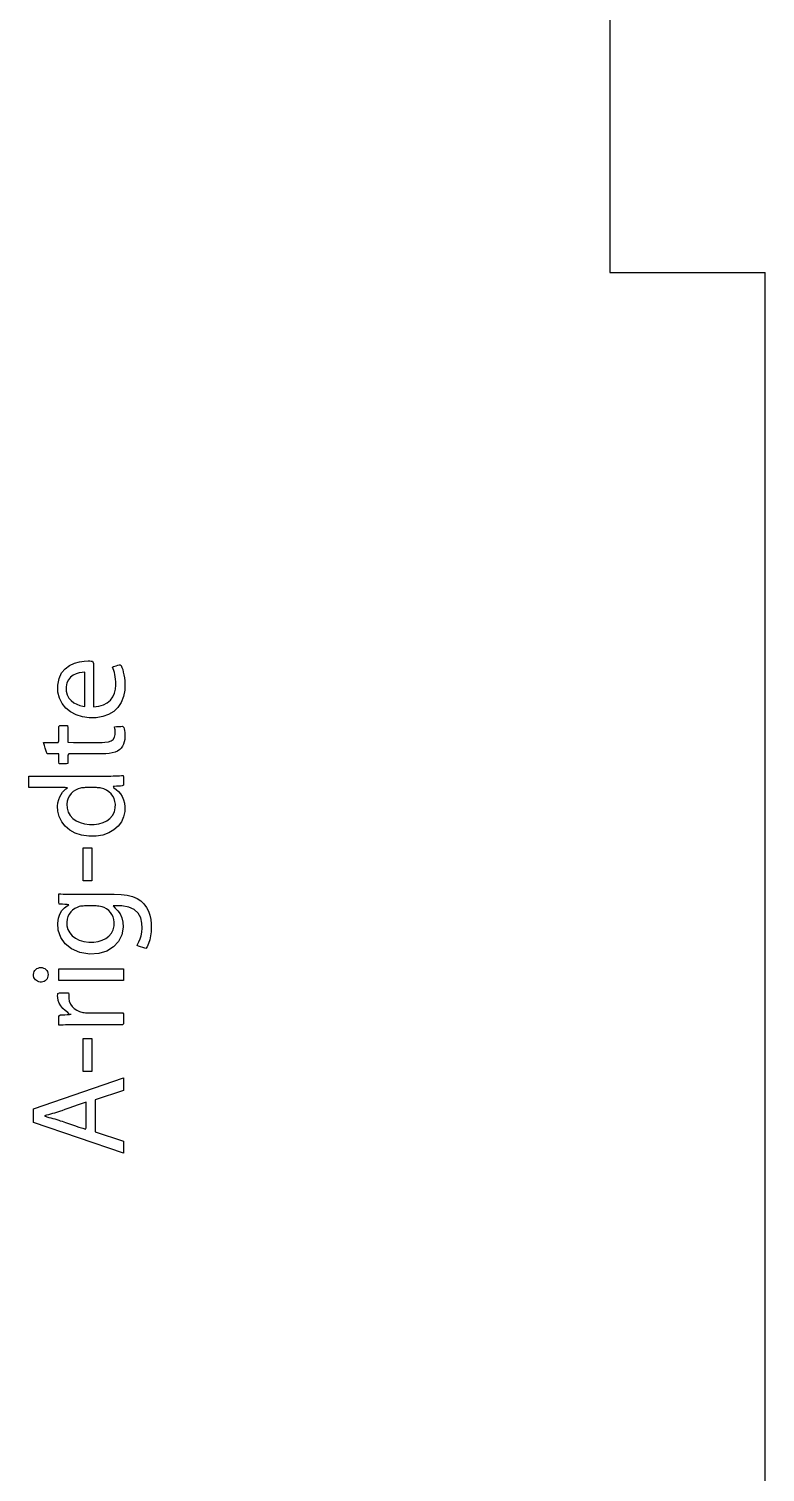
# Model space of a CAD drawing. Header units: metres. Extents: x 0 to 728, y 1000 to 1425.
# Drawn here: x 532.54 to 550.08, y 1149.41 to 1183.8 of the extents above; entities that cross this region are included whole.
import ezdxf

# ---------------------------------------------------------------- set-up
doc = ezdxf.new("R2010")
doc.units = ezdxf.units.M

msp = doc.modelspace()

# ---------------------------------------------------------------- linework, layer by layer
at = {"layer": 'COMPONENT1'}
for p, q in [((546.384, 1232), (546.384, 1178)), ((546.384, 1178), (550.084, 1178)), ((550.084, 1148), (550.084, 1178))]:
    msp.add_line(p, q, dxfattribs=at)
at = {"layer": 'COMPONENT14'}
for p, q in [((533.402, 1168.557), (533.506, 1168.633)), ((533.506, 1168.633), (533.621, 1168.687)), ((533.621, 1168.687), (533.74, 1168.721)), ((533.74, 1168.721), (533.857, 1168.738)), ((533.857, 1168.738), (533.947, 1168.742)), ((533.947, 1168.742), (533.986, 1168.742)), ((533.986, 1168.742), (534.02, 1168.74)), ((534.02, 1168.74), (534.049, 1168.737)), ((534.049, 1168.737), (534.073, 1168.678)), ((534.073, 1168.678), (534.073, 1168.551)), ((534.531, 1168.597), (534.551, 1168.612)), ((534.546, 1168.558), (534.531, 1168.597)), ((534.551, 1168.612), (534.581, 1168.62)), ((534.581, 1168.62), (534.617, 1168.629)), ((534.617, 1168.629), (534.653, 1168.638)), ((534.653, 1168.638), (534.687, 1168.646)), ((534.687, 1168.646), (534.712, 1168.653)), ((534.712, 1168.653), (534.738, 1168.631)), ((534.738, 1168.631), (534.755, 1168.587)), ((533.224, 1168.168), (533.254, 1168.327)), ((533.254, 1168.327), (533.316, 1168.456)), ((533.316, 1168.456), (533.402, 1168.557)), ((533.478, 1168.296), (533.441, 1168.218)), ((533.53, 1168.358), (533.478, 1168.296)), ((533.593, 1168.405), (533.53, 1168.358)), ((533.662, 1168.438), (533.593, 1168.405)), ((533.735, 1168.459), (533.662, 1168.438)), ((533.806, 1168.47), (533.735, 1168.459)), ((533.873, 1168.472), (533.806, 1168.47)), ((533.873, 1168.44), (533.873, 1168.472)), ((533.873, 1168.354), (533.873, 1168.44)), ((533.873, 1168.231), (533.873, 1168.354)), ((534.073, 1168.551), (534.073, 1168.378)), ((534.073, 1168.378), (534.073, 1168.182)), ((534.561, 1168.516), (534.546, 1168.558)), ((534.574, 1168.471), (534.561, 1168.516)), ((534.585, 1168.421), (534.574, 1168.471)), ((534.594, 1168.367), (534.585, 1168.421)), ((534.601, 1168.308), (534.594, 1168.367)), ((534.605, 1168.243), (534.601, 1168.308)), ((534.755, 1168.587), (534.772, 1168.536)), ((534.772, 1168.536), (534.787, 1168.478)), ((534.787, 1168.478), (534.801, 1168.414)), ((534.801, 1168.414), (534.812, 1168.343)), ((534.812, 1168.343), (534.82, 1168.266)), ((534.82, 1168.266), (534.825, 1168.182)), ((533.229, 1168), (533.224, 1168.168)), ((533.265, 1167.854), (533.229, 1168)), ((533.441, 1168.218), (533.423, 1168.122)), ((533.423, 1168.122), (533.426, 1168.019)), ((533.426, 1168.019), (533.45, 1167.933)), ((533.45, 1167.933), (533.49, 1167.859)), ((533.873, 1168.089), (533.873, 1168.231)), ((533.873, 1167.943), (533.873, 1168.089)), ((533.873, 1167.812), (533.873, 1167.943)), ((534.073, 1168.182), (534.073, 1167.987)), ((534.073, 1167.987), (534.073, 1167.818)), ((534.534, 1167.885), (534.573, 1167.972)), ((534.573, 1167.972), (534.597, 1168.067)), ((534.597, 1168.067), (534.606, 1168.169)), ((534.606, 1168.169), (534.605, 1168.243)), ((534.821, 1168.048), (534.792, 1167.892)), ((534.825, 1168.182), (534.821, 1168.048)), ((533.33, 1167.726), (533.265, 1167.854)), ((533.419, 1167.616), (533.33, 1167.726)), ((533.532, 1167.526), (533.419, 1167.616)), ((533.49, 1167.859), (533.544, 1167.798)), ((533.544, 1167.798), (533.607, 1167.748)), ((533.607, 1167.748), (533.678, 1167.71)), ((533.678, 1167.71), (533.751, 1167.682)), ((533.751, 1167.682), (533.825, 1167.663)), ((533.825, 1167.663), (533.873, 1167.66)), ((533.873, 1167.712), (533.873, 1167.812)), ((533.873, 1167.66), (533.873, 1167.712)), ((534.073, 1167.818), (534.073, 1167.698)), ((534.073, 1167.698), (534.073, 1167.653)), ((534.073, 1167.653), (534.202, 1167.666)), ((534.202, 1167.666), (534.313, 1167.697)), ((534.313, 1167.697), (534.404, 1167.746)), ((534.404, 1167.746), (534.478, 1167.809)), ((534.478, 1167.809), (534.534, 1167.885)), ((534.658, 1167.637), (534.557, 1167.541)), ((534.737, 1167.754), (534.658, 1167.637)), ((534.792, 1167.892), (534.737, 1167.754)), ((533.663, 1167.458), (533.532, 1167.526)), ((533.811, 1167.412), (533.663, 1167.458)), ((533.972, 1167.389), (533.811, 1167.412)), ((534.14, 1167.39), (533.972, 1167.389)), ((534.296, 1167.417), (534.14, 1167.39)), ((534.436, 1167.468), (534.296, 1167.417)), ((534.557, 1167.541), (534.436, 1167.468)), ((533.253, 1167.184), (533.277, 1167.202)), ((533.253, 1167.116), (533.253, 1167.184)), ((533.253, 1167.02), (533.253, 1167.116)), ((533.253, 1166.92), (533.253, 1167.02)), ((533.253, 1166.84), (533.253, 1166.92)), ((533.277, 1167.202), (533.322, 1167.202)), ((533.322, 1167.202), (533.376, 1167.202)), ((533.376, 1167.202), (533.425, 1167.202)), ((533.425, 1167.202), (533.459, 1167.202)), ((533.459, 1167.202), (533.466, 1167.148)), ((533.466, 1167.148), (533.466, 1167.061)), ((533.466, 1167.061), (533.466, 1166.96)), ((533.466, 1166.96), (533.466, 1166.869)), ((534.546, 1166.873), (534.578, 1166.923)), ((534.576, 1167.17), (534.623, 1167.177)), ((534.586, 1167.125), (534.576, 1167.17)), ((534.578, 1166.923), (534.593, 1166.989)), ((534.59, 1167.099), (534.586, 1167.125)), ((534.592, 1167.071), (534.59, 1167.099)), ((534.593, 1167.038), (534.592, 1167.071)), ((534.593, 1166.989), (534.593, 1167.038)), ((534.623, 1167.177), (534.674, 1167.18)), ((534.674, 1167.18), (534.727, 1167.183)), ((534.727, 1167.183), (534.769, 1167.185)), ((534.769, 1167.185), (534.796, 1167.158)), ((534.796, 1167.158), (534.805, 1167.123)), ((534.805, 1167.123), (534.813, 1167.083)), ((534.813, 1167.083), (534.82, 1167.038)), ((534.82, 1167.038), (534.824, 1166.989)), ((534.825, 1166.935), (534.821, 1166.871)), ((534.824, 1166.989), (534.825, 1166.935)), ((532.885, 1166.802), (532.913, 1166.802)), ((532.907, 1166.729), (532.885, 1166.802)), ((532.928, 1166.661), (532.907, 1166.729)), ((532.913, 1166.802), (532.984, 1166.802)), ((532.948, 1166.595), (532.928, 1166.661)), ((532.968, 1166.529), (532.948, 1166.595)), ((532.984, 1166.802), (533.075, 1166.802)), ((533.075, 1166.802), (533.164, 1166.802)), ((533.164, 1166.802), (533.231, 1166.802)), ((533.231, 1166.802), (533.253, 1166.84)), ((533.466, 1166.869), (533.466, 1166.811)), ((533.466, 1166.811), (533.596, 1166.802)), ((533.596, 1166.802), (533.782, 1166.802)), ((533.782, 1166.802), (533.991, 1166.802)), ((533.991, 1166.802), (534.175, 1166.802)), ((534.175, 1166.802), (534.283, 1166.802)), ((534.283, 1166.802), (534.35, 1166.804)), ((534.35, 1166.804), (534.431, 1166.815)), ((534.451, 1166.537), (534.368, 1166.53)), ((534.431, 1166.815), (534.496, 1166.837)), ((534.525, 1166.55), (534.451, 1166.537)), ((534.496, 1166.837), (534.546, 1166.873)), ((534.592, 1166.57), (534.525, 1166.55)), ((534.65, 1166.596), (534.592, 1166.57)), ((534.7, 1166.63), (534.65, 1166.596)), ((534.737, 1166.667), (534.7, 1166.63)), ((534.767, 1166.71), (534.737, 1166.667)), ((534.791, 1166.758), (534.767, 1166.71)), ((534.81, 1166.812), (534.791, 1166.758)), ((534.821, 1166.871), (534.81, 1166.812)), ((532.995, 1166.529), (532.968, 1166.529)), ((533.052, 1166.529), (532.995, 1166.529)), ((533.123, 1166.529), (533.052, 1166.529)), ((533.192, 1166.529), (533.123, 1166.529)), ((533.253, 1166.528), (533.192, 1166.529)), ((533.253, 1166.502), (533.253, 1166.528)), ((533.253, 1166.452), (533.253, 1166.502)), ((533.253, 1166.392), (533.253, 1166.452)), ((533.253, 1166.336), (533.253, 1166.392)), ((533.255, 1166.291), (533.253, 1166.336)), ((533.282, 1166.291), (533.255, 1166.291)), ((533.328, 1166.291), (533.282, 1166.291)), ((533.382, 1166.291), (533.328, 1166.291)), ((533.43, 1166.291), (533.382, 1166.291)), ((533.466, 1166.295), (533.43, 1166.291)), ((533.49, 1166.529), (533.466, 1166.494)), ((533.466, 1166.494), (533.466, 1166.442)), ((533.466, 1166.442), (533.466, 1166.382)), ((533.466, 1166.382), (533.466, 1166.328)), ((533.466, 1166.328), (533.466, 1166.295)), ((533.616, 1166.529), (533.49, 1166.529)), ((533.81, 1166.529), (533.616, 1166.529)), ((534.021, 1166.529), (533.81, 1166.529)), ((534.2, 1166.529), (534.021, 1166.529)), ((534.298, 1166.529), (534.2, 1166.529)), ((534.368, 1166.53), (534.298, 1166.529)), ((532.536, 1165.999), (532.614, 1165.999)), ((532.536, 1165.957), (532.536, 1165.999)), ((532.536, 1165.913), (532.536, 1165.957)), ((532.536, 1165.863), (532.536, 1165.913)), ((532.536, 1165.813), (532.536, 1165.863)), ((532.614, 1165.999), (532.821, 1165.999)), ((532.821, 1165.999), (533.113, 1165.999)), ((533.113, 1165.999), (533.45, 1165.999)), ((533.45, 1165.999), (533.789, 1165.999)), ((533.789, 1165.999), (534.087, 1165.999)), ((534.087, 1165.999), (534.302, 1165.999)), ((534.302, 1165.999), (534.393, 1165.999)), ((534.393, 1165.999), (534.441, 1165.999)), ((534.441, 1165.999), (534.493, 1166)), ((534.493, 1166), (534.545, 1166.001)), ((534.545, 1166.001), (534.597, 1166.003)), ((534.597, 1166.003), (534.648, 1166.005)), ((534.648, 1166.005), (534.697, 1166.007)), ((534.697, 1166.007), (534.742, 1166.009)), ((534.742, 1166.009), (534.784, 1166.011)), ((534.784, 1166.011), (534.79, 1165.979)), ((534.79, 1165.979), (534.79, 1165.942)), ((534.79, 1165.942), (534.79, 1165.898)), ((534.79, 1165.898), (534.79, 1165.852)), ((534.79, 1165.852), (534.79, 1165.811)), ((532.536, 1165.768), (532.536, 1165.813)), ((532.536, 1165.723), (532.536, 1165.768)), ((532.568, 1165.723), (532.536, 1165.723)), ((532.666, 1165.723), (532.568, 1165.723)), ((532.808, 1165.723), (532.666, 1165.723)), ((532.973, 1165.723), (532.808, 1165.723)), ((533.141, 1165.723), (532.973, 1165.723)), ((533.291, 1165.723), (533.141, 1165.723)), ((533.247, 1165.438), (533.271, 1165.505)), ((533.271, 1165.505), (533.302, 1165.564)), ((533.402, 1165.723), (533.291, 1165.723)), ((533.302, 1165.564), (533.338, 1165.616)), ((533.338, 1165.616), (533.377, 1165.659)), ((533.377, 1165.659), (533.42, 1165.695)), ((533.453, 1165.716), (533.402, 1165.723)), ((533.42, 1165.695), (533.453, 1165.716)), ((533.504, 1165.529), (533.473, 1165.469)), ((533.545, 1165.582), (533.504, 1165.529)), ((533.593, 1165.628), (533.545, 1165.582)), ((533.648, 1165.665), (533.593, 1165.628)), ((533.707, 1165.694), (533.648, 1165.665)), ((533.763, 1165.711), (533.707, 1165.694)), ((533.791, 1165.716), (533.763, 1165.711)), ((533.821, 1165.72), (533.791, 1165.716)), ((533.851, 1165.722), (533.821, 1165.72)), ((533.879, 1165.723), (533.851, 1165.722)), ((533.919, 1165.723), (533.879, 1165.723)), ((533.961, 1165.723), (533.919, 1165.723)), ((534.009, 1165.723), (533.961, 1165.723)), ((534.057, 1165.723), (534.009, 1165.723)), ((534.1, 1165.723), (534.057, 1165.723)), ((534.146, 1165.723), (534.1, 1165.723)), ((534.175, 1165.722), (534.146, 1165.723)), ((534.205, 1165.72), (534.175, 1165.722)), ((534.234, 1165.717), (534.205, 1165.72)), ((534.262, 1165.711), (534.234, 1165.717)), ((534.319, 1165.694), (534.262, 1165.711)), ((534.386, 1165.663), (534.319, 1165.694)), ((534.445, 1165.623), (534.386, 1165.663)), ((534.495, 1165.575), (534.445, 1165.623)), ((534.536, 1165.521), (534.495, 1165.575)), ((534.567, 1165.461), (534.536, 1165.521)), ((534.577, 1165.754), (534.543, 1165.752)), ((534.543, 1165.752), (534.56, 1165.722)), ((534.56, 1165.722), (534.619, 1165.682)), ((534.622, 1165.756), (534.577, 1165.754)), ((534.619, 1165.682), (534.672, 1165.633)), ((534.671, 1165.758), (534.622, 1165.756)), ((534.719, 1165.761), (534.671, 1165.758)), ((534.672, 1165.633), (534.719, 1165.575)), ((534.758, 1165.763), (534.719, 1165.761)), ((534.719, 1165.575), (534.759, 1165.51)), ((534.79, 1165.78), (534.758, 1165.763)), ((534.759, 1165.51), (534.79, 1165.437)), ((534.79, 1165.811), (534.79, 1165.78)), ((533.222, 1165.282), (533.23, 1165.364)), ((533.228, 1165.162), (533.222, 1165.282)), ((533.26, 1165.032), (533.228, 1165.162)), ((533.23, 1165.364), (533.247, 1165.438)), ((533.451, 1165.402), (533.441, 1165.329)), ((533.441, 1165.329), (533.446, 1165.234)), ((533.446, 1165.234), (533.473, 1165.14)), ((533.473, 1165.469), (533.451, 1165.402)), ((534.588, 1165.397), (534.567, 1165.461)), ((534.573, 1165.144), (534.596, 1165.24)), ((534.599, 1165.33), (534.588, 1165.397)), ((534.596, 1165.24), (534.599, 1165.33)), ((534.79, 1165.437), (534.812, 1165.357)), ((534.812, 1165.357), (534.824, 1165.27)), ((534.824, 1165.27), (534.822, 1165.156)), ((533.319, 1164.911), (533.26, 1165.032)), ((533.403, 1164.804), (533.319, 1164.911)), ((533.473, 1165.14), (533.519, 1165.059)), ((533.519, 1165.059), (533.583, 1164.99)), ((533.583, 1164.99), (533.663, 1164.934)), ((533.663, 1164.934), (533.757, 1164.891)), ((533.757, 1164.891), (533.863, 1164.862)), ((533.863, 1164.862), (533.979, 1164.848)), ((533.979, 1164.848), (534.096, 1164.849)), ((534.096, 1164.849), (534.204, 1164.864)), ((534.204, 1164.864), (534.304, 1164.893)), ((534.304, 1164.893), (534.393, 1164.935)), ((534.393, 1164.935), (534.469, 1164.991)), ((534.469, 1164.991), (534.529, 1165.061)), ((534.529, 1165.061), (534.573, 1165.144)), ((534.74, 1164.909), (534.662, 1164.805)), ((534.794, 1165.027), (534.74, 1164.909)), ((534.822, 1165.156), (534.794, 1165.027)), ((533.511, 1164.713), (533.403, 1164.804)), ((533.642, 1164.64), (533.511, 1164.713)), ((533.794, 1164.59), (533.642, 1164.64)), ((533.966, 1164.566), (533.794, 1164.59)), ((534.143, 1164.568), (533.966, 1164.566)), ((534.3, 1164.595), (534.143, 1164.568)), ((534.44, 1164.645), (534.3, 1164.595)), ((534.561, 1164.716), (534.44, 1164.645)), ((534.662, 1164.805), (534.561, 1164.716)), ((533.831, 1164.291), (534.035, 1164.291)), ((533.831, 1163.506), (533.831, 1164.291)), ((534.035, 1164.291), (534.035, 1163.506)), ((534.035, 1163.506), (533.831, 1163.506)), ((533.253, 1163.168), (533.253, 1163.195)), ((533.253, 1163.195), (533.296, 1163.192)), ((533.253, 1163.116), (533.253, 1163.168)), ((533.253, 1163.053), (533.253, 1163.116)), ((533.296, 1163.192), (533.357, 1163.189)), ((533.357, 1163.189), (533.422, 1163.186)), ((533.422, 1163.186), (533.494, 1163.184)), ((533.494, 1163.184), (533.573, 1163.183)), ((533.573, 1163.183), (533.662, 1163.183)), ((533.662, 1163.183), (533.727, 1163.183)), ((533.727, 1163.183), (533.888, 1163.183)), ((533.888, 1163.183), (534.105, 1163.183)), ((534.105, 1163.183), (534.325, 1163.183)), ((534.325, 1163.183), (534.496, 1163.183)), ((534.496, 1163.183), (534.565, 1163.183)), ((534.565, 1163.183), (534.734, 1163.177)), ((534.734, 1163.177), (534.881, 1163.158)), ((534.881, 1163.158), (535.006, 1163.126)), ((535.006, 1163.126), (535.113, 1163.082)), ((533.253, 1162.996), (533.253, 1163.053)), ((533.256, 1162.948), (533.253, 1162.996)), ((533.284, 1162.947), (533.256, 1162.948)), ((533.275, 1162.711), (533.324, 1162.793)), ((533.335, 1162.945), (533.284, 1162.947)), ((533.324, 1162.793), (533.383, 1162.859)), ((533.393, 1162.942), (533.335, 1162.945)), ((533.383, 1162.859), (533.447, 1162.909)), ((533.446, 1162.94), (533.393, 1162.942)), ((533.485, 1162.932), (533.446, 1162.94)), ((533.447, 1162.909), (533.485, 1162.932)), ((533.534, 1162.761), (533.496, 1162.711)), ((533.578, 1162.804), (533.534, 1162.761)), ((533.629, 1162.84), (533.578, 1162.804)), ((533.685, 1162.869), (533.629, 1162.84)), ((533.738, 1162.888), (533.685, 1162.869)), ((533.765, 1162.896), (533.738, 1162.888)), ((533.794, 1162.901), (533.765, 1162.896)), ((533.826, 1162.903), (533.794, 1162.901)), ((533.86, 1162.904), (533.826, 1162.903)), ((533.902, 1162.904), (533.86, 1162.904)), ((533.945, 1162.904), (533.902, 1162.904)), ((533.994, 1162.904), (533.945, 1162.904)), ((534.045, 1162.904), (533.994, 1162.904)), ((534.089, 1162.904), (534.045, 1162.904)), ((534.136, 1162.904), (534.089, 1162.904)), ((534.17, 1162.903), (534.136, 1162.904)), ((534.207, 1162.899), (534.17, 1162.903)), ((534.244, 1162.893), (534.207, 1162.899)), ((534.28, 1162.883), (534.244, 1162.893)), ((534.331, 1162.864), (534.28, 1162.883)), ((534.388, 1162.833), (534.331, 1162.864)), ((534.439, 1162.794), (534.388, 1162.833)), ((534.482, 1162.749), (534.439, 1162.794)), ((534.579, 1162.907), (534.544, 1162.907)), ((534.544, 1162.907), (534.593, 1162.854)), ((534.621, 1162.907), (534.579, 1162.907)), ((534.593, 1162.854), (534.656, 1162.791)), ((534.661, 1162.907), (534.621, 1162.907)), ((534.656, 1162.791), (534.709, 1162.714)), ((534.688, 1162.907), (534.661, 1162.907)), ((534.752, 1162.905), (534.688, 1162.907)), ((534.919, 1162.878), (534.752, 1162.905)), ((535.047, 1162.819), (534.919, 1162.878)), ((535.141, 1162.733), (535.047, 1162.819)), ((535.113, 1163.082), (535.203, 1163.025)), ((535.203, 1163.025), (535.278, 1162.955)), ((535.278, 1162.955), (535.339, 1162.871)), ((535.339, 1162.871), (535.385, 1162.779)), ((535.385, 1162.779), (535.418, 1162.681)), ((533.223, 1162.492), (533.24, 1162.611)), ((533.234, 1162.326), (533.223, 1162.492)), ((533.24, 1162.611), (533.275, 1162.711)), ((533.447, 1162.589), (533.438, 1162.519)), ((533.438, 1162.519), (533.443, 1162.429)), ((533.443, 1162.429), (533.467, 1162.34)), ((533.467, 1162.653), (533.447, 1162.589)), ((533.496, 1162.711), (533.467, 1162.653)), ((534.517, 1162.699), (534.482, 1162.749)), ((534.544, 1162.643), (534.517, 1162.699)), ((534.562, 1162.584), (534.544, 1162.643)), ((534.545, 1162.337), (534.568, 1162.433)), ((534.57, 1162.521), (534.562, 1162.584)), ((534.568, 1162.433), (534.57, 1162.521)), ((534.709, 1162.714), (534.75, 1162.624)), ((534.75, 1162.624), (534.775, 1162.52)), ((534.775, 1162.52), (534.784, 1162.4)), ((535.201, 1162.624), (535.141, 1162.733)), ((535.231, 1162.495), (535.201, 1162.624)), ((535.234, 1162.372), (535.231, 1162.495)), ((535.418, 1162.681), (535.44, 1162.58)), ((535.44, 1162.58), (535.452, 1162.478)), ((535.452, 1162.478), (535.454, 1162.38)), ((533.294, 1162.155), (533.234, 1162.326)), ((533.401, 1162.003), (533.294, 1162.155)), ((533.467, 1162.34), (533.509, 1162.26)), ((533.509, 1162.26), (533.569, 1162.191)), ((533.569, 1162.191), (533.646, 1162.133)), ((533.646, 1162.133), (533.738, 1162.088)), ((533.738, 1162.088), (533.844, 1162.057)), ((534.186, 1162.057), (534.283, 1162.086)), ((534.283, 1162.086), (534.369, 1162.129)), ((534.369, 1162.129), (534.443, 1162.185)), ((534.443, 1162.185), (534.503, 1162.254)), ((534.503, 1162.254), (534.545, 1162.337)), ((534.754, 1162.217), (534.674, 1162.058)), ((534.784, 1162.4), (534.754, 1162.217)), ((535.159, 1162.047), (535.187, 1162.117)), ((535.187, 1162.117), (535.21, 1162.195)), ((535.21, 1162.195), (535.226, 1162.28)), ((535.226, 1162.28), (535.234, 1162.372)), ((535.415, 1162.097), (535.388, 1162.011)), ((535.435, 1162.189), (535.415, 1162.097)), ((535.448, 1162.284), (535.435, 1162.189)), ((535.454, 1162.38), (535.448, 1162.284)), ((533.554, 1161.88), (533.401, 1162.003)), ((533.75, 1161.795), (533.554, 1161.88)), ((533.988, 1161.758), (533.75, 1161.795)), ((533.844, 1162.057), (533.964, 1162.041)), ((533.964, 1162.041), (534.081, 1162.042)), ((534.207, 1161.773), (533.988, 1161.758)), ((534.081, 1162.042), (534.186, 1162.057)), ((534.394, 1161.831), (534.207, 1161.773)), ((534.552, 1161.928), (534.394, 1161.831)), ((534.674, 1162.058), (534.552, 1161.928)), ((535.116, 1161.959), (535.127, 1161.986)), ((535.147, 1161.949), (535.116, 1161.959)), ((535.127, 1161.986), (535.159, 1162.047)), ((535.197, 1161.933), (535.147, 1161.949)), ((535.251, 1161.915), (535.197, 1161.933)), ((535.298, 1161.9), (535.251, 1161.915)), ((535.325, 1161.891), (535.298, 1161.9)), ((535.353, 1161.934), (535.325, 1161.891)), ((535.388, 1162.011), (535.353, 1161.934)), ((532.679, 1161.368), (532.7, 1161.392)), ((532.7, 1161.392), (532.725, 1161.411)), ((532.725, 1161.411), (532.755, 1161.425)), ((532.755, 1161.425), (532.787, 1161.434)), ((532.787, 1161.434), (532.822, 1161.437)), ((532.822, 1161.437), (532.855, 1161.434)), ((532.855, 1161.434), (532.887, 1161.425)), ((532.887, 1161.425), (532.915, 1161.411)), ((532.915, 1161.411), (532.94, 1161.392)), ((532.94, 1161.392), (532.961, 1161.368)), ((533.253, 1161.125), (533.253, 1161.405)), ((533.253, 1161.405), (534.79, 1161.405)), ((534.79, 1161.405), (534.79, 1161.125)), ((532.647, 1161.274), (532.652, 1161.309)), ((532.648, 1161.237), (532.647, 1161.274)), ((532.657, 1161.203), (532.648, 1161.237)), ((532.652, 1161.309), (532.663, 1161.34)), ((532.671, 1161.173), (532.657, 1161.203)), ((532.663, 1161.34), (532.679, 1161.368)), ((532.69, 1161.147), (532.671, 1161.173)), ((532.714, 1161.125), (532.69, 1161.147)), ((532.741, 1161.109), (532.714, 1161.125)), ((532.771, 1161.097), (532.741, 1161.109)), ((532.804, 1161.091), (532.771, 1161.097)), ((532.839, 1161.091), (532.804, 1161.091)), ((532.871, 1161.097), (532.839, 1161.091)), ((532.901, 1161.108), (532.871, 1161.097)), ((532.928, 1161.124), (532.901, 1161.108)), ((532.951, 1161.145), (532.928, 1161.124)), ((532.97, 1161.17), (532.951, 1161.145)), ((532.961, 1161.368), (532.977, 1161.339)), ((532.983, 1161.199), (532.97, 1161.17)), ((532.977, 1161.339), (532.988, 1161.306)), ((532.991, 1161.232), (532.983, 1161.199)), ((532.988, 1161.306), (532.993, 1161.269)), ((532.993, 1161.269), (532.991, 1161.232)), ((534.79, 1161.125), (533.253, 1161.125)), ((533.222, 1160.763), (533.223, 1160.794)), ((533.223, 1160.724), (533.222, 1160.763)), ((533.223, 1160.794), (533.227, 1160.822)), ((533.235, 1160.653), (533.223, 1160.724)), ((533.227, 1160.822), (533.266, 1160.833)), ((533.266, 1160.833), (533.31, 1160.833)), ((533.31, 1160.833), (533.36, 1160.833)), ((533.36, 1160.833), (533.41, 1160.833)), ((533.41, 1160.833), (533.453, 1160.833)), ((533.453, 1160.833), (533.482, 1160.833)), ((533.482, 1160.833), (533.486, 1160.798)), ((533.486, 1160.798), (533.485, 1160.76)), ((533.485, 1160.76), (533.487, 1160.703)), ((533.487, 1160.703), (533.5, 1160.632)), ((533.26, 1160.585), (533.235, 1160.653)), ((533.296, 1160.522), (533.26, 1160.585)), ((533.342, 1160.464), (533.296, 1160.522)), ((533.399, 1160.413), (533.342, 1160.464)), ((533.465, 1160.369), (533.399, 1160.413)), ((533.503, 1160.317), (533.465, 1160.369)), ((533.5, 1160.632), (533.527, 1160.568)), ((533.527, 1160.568), (533.566, 1160.511)), ((533.566, 1160.511), (533.616, 1160.462)), ((533.616, 1160.462), (533.676, 1160.421)), ((533.676, 1160.421), (533.745, 1160.389)), ((533.745, 1160.389), (533.822, 1160.367)), ((533.822, 1160.367), (533.852, 1160.362)), ((533.852, 1160.362), (533.885, 1160.358)), ((533.885, 1160.358), (533.92, 1160.355)), ((533.92, 1160.355), (533.955, 1160.354)), ((533.955, 1160.354), (534.015, 1160.354)), ((534.015, 1160.354), (534.118, 1160.354)), ((534.118, 1160.354), (534.259, 1160.354)), ((534.259, 1160.354), (534.417, 1160.354)), ((534.417, 1160.354), (534.571, 1160.354)), ((534.571, 1160.354), (534.697, 1160.354)), ((534.697, 1160.354), (534.776, 1160.354)), ((534.776, 1160.354), (534.79, 1160.33)), ((533.253, 1160.285), (533.288, 1160.308)), ((533.253, 1160.25), (533.253, 1160.285)), ((533.253, 1160.206), (533.253, 1160.25)), ((533.253, 1160.158), (533.253, 1160.206)), ((533.253, 1160.114), (533.253, 1160.158)), ((533.253, 1160.063), (533.253, 1160.114)), ((533.292, 1160.064), (533.253, 1160.063)), ((533.288, 1160.308), (533.335, 1160.31)), ((533.35, 1160.067), (533.292, 1160.064)), ((533.335, 1160.31), (533.392, 1160.312)), ((533.409, 1160.07), (533.35, 1160.067)), ((533.392, 1160.312), (533.451, 1160.315)), ((533.469, 1160.071), (533.409, 1160.07)), ((533.451, 1160.315), (533.503, 1160.317)), ((533.532, 1160.073), (533.469, 1160.071)), ((533.542, 1160.318), (533.503, 1160.317)), ((533.597, 1160.074), (533.532, 1160.073)), ((533.664, 1160.074), (533.597, 1160.074)), ((533.733, 1160.074), (533.664, 1160.074)), ((533.782, 1160.074), (533.733, 1160.074)), ((533.91, 1160.074), (533.782, 1160.074)), ((534.09, 1160.074), (533.91, 1160.074)), ((534.293, 1160.074), (534.09, 1160.074)), ((534.492, 1160.074), (534.293, 1160.074)), ((534.659, 1160.074), (534.492, 1160.074)), ((534.766, 1160.074), (534.659, 1160.074)), ((534.79, 1160.096), (534.766, 1160.074)), ((534.79, 1160.33), (534.79, 1160.29)), ((534.79, 1160.29), (534.79, 1160.239)), ((534.79, 1160.239), (534.79, 1160.185)), ((534.79, 1160.185), (534.79, 1160.135)), ((534.79, 1160.135), (534.79, 1160.096)), ((533.831, 1159.747), (534.035, 1159.747)), ((533.831, 1158.963), (533.831, 1159.747)), ((534.035, 1159.747), (534.035, 1158.963)), ((532.65, 1158.074), (534.79, 1158.805)), ((534.035, 1158.963), (533.831, 1158.963)), ((534.79, 1158.805), (534.79, 1158.509)), ((534.79, 1158.509), (534.117, 1158.281)), ((534.117, 1158.281), (534.117, 1157.522)), ((532.65, 1157.744), (532.65, 1158.074)), ((533.048, 1157.943), (533.002, 1157.93)), ((533.096, 1157.956), (533.048, 1157.943)), ((533.144, 1157.97), (533.096, 1157.956)), ((533.193, 1157.984), (533.144, 1157.97)), ((533.243, 1158), (533.193, 1157.984)), ((533.286, 1158.014), (533.243, 1158)), ((533.319, 1158.026), (533.286, 1158.014)), ((533.392, 1158.051), (533.319, 1158.026)), ((533.491, 1158.085), (533.392, 1158.051)), ((533.603, 1158.124), (533.491, 1158.085)), ((533.713, 1158.162), (533.603, 1158.124)), ((533.808, 1158.195), (533.713, 1158.162)), ((533.876, 1158.218), (533.808, 1158.195)), ((533.901, 1158.227), (533.876, 1158.218)), ((533.901, 1158.2), (533.901, 1158.227)), ((533.901, 1158.129), (533.901, 1158.2)), ((533.901, 1158.029), (533.901, 1158.129)), ((533.901, 1157.913), (533.901, 1158.029)), ((534.79, 1157.014), (532.65, 1157.744)), ((532.955, 1157.918), (532.91, 1157.907)), ((532.91, 1157.907), (532.964, 1157.879)), ((533.002, 1157.93), (532.955, 1157.918)), ((532.964, 1157.879), (533.011, 1157.867)), ((533.011, 1157.867), (533.058, 1157.855)), ((533.058, 1157.855), (533.106, 1157.842)), ((533.106, 1157.842), (533.154, 1157.828)), ((533.154, 1157.828), (533.202, 1157.814)), ((533.202, 1157.814), (533.25, 1157.799)), ((533.25, 1157.799), (533.285, 1157.788)), ((533.285, 1157.788), (533.326, 1157.774)), ((533.326, 1157.774), (533.405, 1157.747)), ((533.405, 1157.747), (533.507, 1157.712)), ((533.507, 1157.712), (533.62, 1157.674)), ((533.62, 1157.674), (533.729, 1157.637)), ((533.729, 1157.637), (533.822, 1157.606)), ((533.822, 1157.606), (533.883, 1157.585)), ((533.883, 1157.585), (533.901, 1157.615)), ((533.901, 1157.796), (533.901, 1157.913)), ((533.901, 1157.692), (533.901, 1157.796)), ((533.901, 1157.615), (533.901, 1157.692)), ((534.117, 1157.522), (534.79, 1157.299)), ((534.79, 1157.299), (534.79, 1157.014))]:
    msp.add_line(p, q, dxfattribs=at)

doc.saveas('drawing.dxf')
